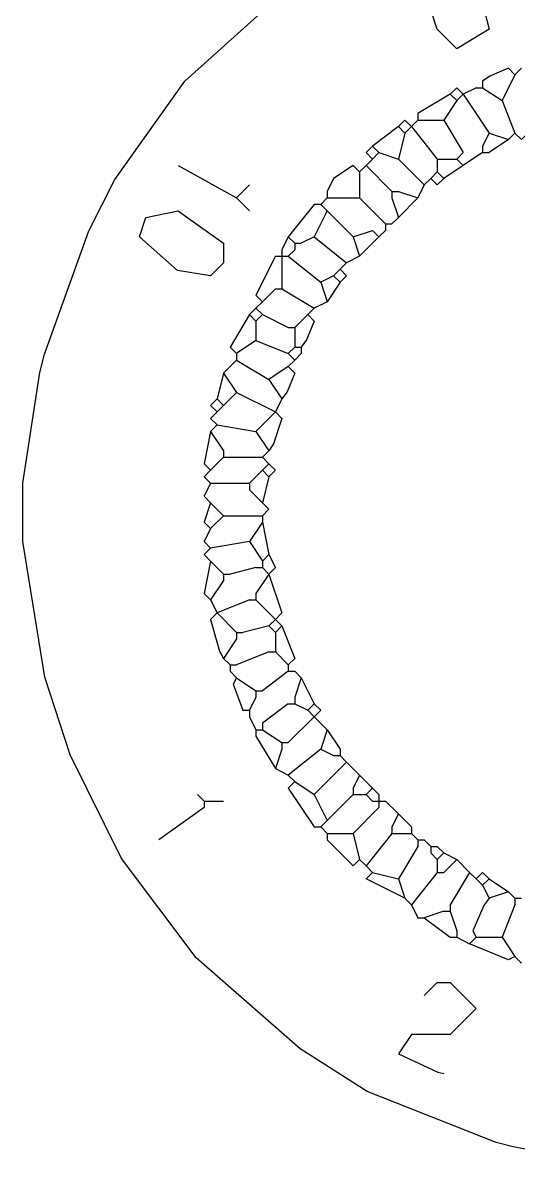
# Model space of a CAD drawing. Extents: x 49 to 882, y -9 to 1184.
# Drawn here: x 323.33 to 332.88, y 85.53 to 107.5 of the extents above; entities that cross this region are included whole.
import ezdxf

# ---------------------------------------------------------------- set-up
doc = ezdxf.new("R2010")
doc.units = 0
doc.layers.get('0').update_dxf_attribs({"linetype": 'CONTINUOUS'})
doc.layers.add('Hrdware', color=7, linetype='CONTINUOUS')

# ---------------------------------------------------------------- blocks, each defined once
blk = doc.blocks.new('*G23')
at = {"linetype": 'CONTINUOUS'}
for p, q in [((332.94297, 106.628392, -1), (332.818148, 106.503572, -1)), ((332.194038, 106.378752, -1), (332.194038, 106.253932, -1)), ((332.818148, 106.503572, -1), (332.568504, 106.004291, -1)), ((331.569929, 106.129111, -1), (330.945819, 105.754651, -1)), ((331.569929, 106.129111, -1), (331.694751, 106.004291, -1)), ((331.819573, 106.129111, -1), (331.694751, 106.004291, -1)), ((332.069217, 106.253932, -1), (331.819573, 106.129111, -1)), ((331.819573, 106.129111, -1), (332.31886, 105.38019, -1)), ((332.069217, 106.253932, -1), (332.194038, 106.253932, -1)), ((332.194038, 106.253932, -1), (332.568504, 106.004291, -1)), ((331.694751, 106.004291, -1), (331.445107, 105.62983, -1)), ((332.568504, 106.004291, -1), (332.818148, 105.38019, -1)), ((330.945819, 105.754651, -1), (330.945819, 105.62983, -1)), ((330.571353, 105.50501, -1), (330.072065, 105.130549, -1)), ((330.571353, 105.50501, -1), (330.696175, 105.38019, -1)), ((330.820997, 105.50501, -1), (330.696175, 105.38019, -1)), ((330.945819, 105.62983, -1), (330.820997, 105.50501, -1)), ((330.820997, 105.50501, -1), (331.320285, 104.880909, -1)), ((330.945819, 105.62983, -1), (331.070641, 105.62983, -1)), ((331.070641, 105.62983, -1), (331.445107, 105.62983, -1)), ((330.696175, 105.38019, -1), (330.571353, 104.880909, -1)), ((332.31886, 105.38019, -1), (332.194038, 105.130549, -1)), ((332.31886, 105.38019, -1), (332.693326, 105.255369, -1)), ((332.693326, 105.255369, -1), (332.31886, 105.005729, -1)), ((332.818148, 105.38019, -1), (332.693326, 105.255369, -1)), ((330.072065, 105.130549, -1), (330.196887, 105.005729, -1)), ((332.194038, 105.130549, -1), (332.194038, 105.005729, -1)), ((330.072065, 104.880909, -1), (329.947243, 104.756088, -1)), ((330.196887, 105.005729, -1), (330.072065, 104.880909, -1)), ((330.196887, 105.005729, -1), (330.571353, 104.880909, -1)), ((330.571353, 104.880909, -1), (331.070641, 104.381628, -1)), ((331.320285, 104.880909, -1), (331.445107, 104.880909, -1)), ((331.320285, 104.880909, -1), (331.320285, 104.756088, -1)), ((331.445107, 104.880909, -1), (331.694751, 104.880909, -1)), ((331.694751, 104.880909, -1), (331.819573, 104.756088, -1)), ((332.194038, 105.005729, -1), (331.819573, 104.756088, -1)), ((332.194038, 105.005729, -1), (332.31886, 105.005729, -1)), ((326.327406, 104.756088, -1), (327.450804, 104.131987, -1)), ((329.947243, 104.756088, -1), (329.822421, 104.631268, -1)), ((329.822421, 104.631268, -1), (329.822421, 104.256807, -1)), ((329.947243, 104.756088, -1), (330.446531, 104.256807, -1)), ((331.320285, 104.631268, -1), (331.195463, 104.506448, -1)), ((331.320285, 104.756088, -1), (331.320285, 104.631268, -1)), ((331.320285, 104.631268, -1), (331.445107, 104.506448, -1)), ((331.819573, 104.756088, -1), (331.445107, 104.506448, -1)), ((327.700448, 104.381628, -1), (327.450804, 104.131987, -1)), ((331.070641, 104.381628, -1), (330.945819, 104.131987, -1)), ((331.195463, 104.506448, -1), (331.070641, 104.381628, -1)), ((327.450804, 104.131987, -1), (327.700448, 103.882347, -1)), ((329.198311, 104.131987, -1), (329.073489, 104.007167, -1)), ((329.198311, 104.256807, -1), (329.198311, 104.131987, -1)), ((329.198311, 104.131987, -1), (329.323133, 104.131987, -1)), ((329.323133, 104.131987, -1), (329.697599, 104.131987, -1)), ((329.697599, 104.131987, -1), (329.822421, 104.131987, -1)), ((329.822421, 104.256807, -1), (329.822421, 104.131987, -1)), ((329.822421, 104.131987, -1), (330.321709, 103.632706, -1)), ((330.446531, 104.256807, -1), (330.571353, 104.256807, -1)), ((330.446531, 104.256807, -1), (330.446531, 104.131987, -1)), ((330.446531, 104.131987, -1), (330.571353, 103.757526, -1)), ((330.571353, 104.256807, -1), (330.945819, 104.131987, -1)), ((330.945819, 104.131987, -1), (330.571353, 103.757526, -1)), ((329.073489, 104.007167, -1), (329.198311, 103.882347, -1)), ((329.198311, 103.882347, -1), (328.948667, 103.383066, -1)), ((329.198311, 103.882347, -1), (329.697599, 103.383066, -1)), ((330.571353, 103.757526, -1), (330.446531, 103.632706, -1)), ((330.321709, 103.507886, -1), (330.196887, 103.383066, -1)), ((330.321709, 103.632706, -1), (330.446531, 103.632706, -1)), ((330.321709, 103.632706, -1), (330.321709, 103.507886, -1)), ((328.44938, 103.383066, -1), (328.324558, 103.133425, -1)), ((328.44938, 103.383066, -1), (328.574202, 103.258245, -1)), ((328.574202, 103.258245, -1), (328.699023, 103.258245, -1)), ((328.574202, 103.258245, -1), (328.574202, 103.133425, -1)), ((328.948667, 103.383066, -1), (328.699023, 103.258245, -1)), ((328.948667, 103.383066, -1), (329.572777, 102.883785, -1)), ((329.697599, 103.383066, -1), (329.822421, 103.008605, -1)), ((330.196887, 103.383066, -1), (329.822421, 103.008605, -1)), ((328.324558, 103.133425, -1), (328.324558, 103.008605, -1)), ((328.574202, 103.133425, -1), (328.44938, 103.008605, -1)), ((328.199736, 103.008605, -1), (328.324558, 103.008605, -1)), ((328.324558, 103.008605, -1), (328.44938, 103.008605, -1)), ((328.324558, 103.008605, -1), (328.324558, 102.883785, -1)), ((328.324558, 102.883785, -1), (328.324558, 102.509324, -1)), ((328.44938, 103.008605, -1), (329.073489, 102.509324, -1)), ((329.572777, 102.883785, -1), (329.447955, 102.758964, -1)), ((329.822421, 103.008605, -1), (329.572777, 102.883785, -1)), ((329.323133, 102.634144, -1), (329.073489, 102.509324, -1)), ((329.447955, 102.758964, -1), (329.323133, 102.634144, -1)), ((329.323133, 102.634144, -1), (329.447955, 102.509324, -1)), ((328.199736, 102.384503, -1), (327.950092, 102.134863, -1)), ((328.199736, 102.384503, -1), (328.324558, 102.384503, -1)), ((328.324558, 102.509324, -1), (328.324558, 102.384503, -1)), ((328.324558, 102.384503, -1), (328.948667, 102.010043, -1)), ((329.073489, 102.509324, -1), (329.198311, 102.134863, -1)), ((329.447955, 102.509324, -1), (329.198311, 102.134863, -1)), ((327.82527, 102.010043, -1), (327.700448, 101.885222, -1)), ((327.950092, 102.134863, -1), (327.82527, 102.010043, -1)), ((327.82527, 102.010043, -1), (327.950092, 101.885222, -1)), ((328.948667, 102.010043, -1), (328.823845, 101.885222, -1)), ((329.198311, 102.134863, -1), (328.948667, 102.010043, -1)), ((327.700448, 101.885222, -1), (327.82527, 101.760402, -1)), ((327.950092, 101.885222, -1), (327.82527, 101.760402, -1)), ((327.82527, 101.760402, -1), (327.82527, 101.385941, -1)), ((327.950092, 101.885222, -1), (328.44938, 101.635582, -1)), ((328.823845, 101.885222, -1), (328.574202, 101.635582, -1)), ((328.44938, 101.635582, -1), (328.574202, 101.635582, -1)), ((328.574202, 101.635582, -1), (328.574202, 101.510762, -1)), ((328.574202, 101.510762, -1), (328.574202, 101.385941, -1)), ((327.82527, 101.385941, -1), (327.450804, 101.136301, -1)), ((327.82527, 101.385941, -1), (328.44938, 101.136301, -1)), ((328.574202, 101.385941, -1), (328.574202, 101.261121, -1)), ((327.450804, 101.136301, -1), (327.450804, 101.011481, -1)), ((328.574202, 101.261121, -1), (328.44938, 101.136301, -1)), ((328.44938, 101.136301, -1), (328.574202, 101.011481, -1)), ((328.574202, 101.261121, -1), (328.699023, 101.261121, -1)), ((328.699023, 101.136301, -1), (328.574202, 101.011481, -1)), ((328.699023, 101.261121, -1), (328.699023, 101.136301, -1)), ((327.450804, 101.011481, -1), (327.20116, 100.76184, -1)), ((327.450804, 101.011481, -1), (328.074914, 100.63702, -1)), ((328.44938, 100.88666, -1), (328.074914, 100.63702, -1)), ((328.574202, 101.011481, -1), (328.44938, 100.88666, -1)), ((327.20116, 100.76184, -1), (327.076338, 100.262559, -1)), ((327.20116, 100.76184, -1), (327.450804, 100.387379, -1)), ((328.074914, 100.63702, -1), (328.324558, 100.262559, -1)), ((327.076338, 100.262559, -1), (327.20116, 100.137739, -1)), ((327.450804, 100.387379, -1), (327.20116, 100.137739, -1)), ((327.450804, 100.387379, -1), (328.199736, 100.012918, -1)), ((328.324558, 100.262559, -1), (328.199736, 100.012918, -1)), ((327.20116, 100.137739, -1), (327.076338, 100.012918, -1)), ((328.199736, 100.012918, -1), (327.82527, 99.638458, -1)), ((327.076338, 99.763278, -1), (326.951516, 99.638458, -1)), ((327.076338, 99.763278, -1), (327.82527, 99.638458, -1)), ((326.951516, 99.638458, -1), (327.20116, 99.263997, -1)), ((327.82527, 99.638458, -1), (328.074914, 99.263997, -1)), ((327.20116, 99.139177, -1), (326.951516, 98.889536, -1)), ((327.20116, 99.263997, -1), (327.20116, 99.139177, -1)), ((327.20116, 99.139177, -1), (327.325982, 99.139177, -1)), ((327.325982, 99.139177, -1), (327.950092, 99.139177, -1)), ((328.074914, 99.263997, -1), (327.950092, 99.139177, -1)), ((327.950092, 99.139177, -1), (328.074914, 99.014356, -1)), ((327.950092, 98.889536, -1), (327.700448, 98.639896, -1)), ((328.074914, 99.014356, -1), (327.950092, 98.889536, -1)), ((327.950092, 98.889536, -1), (328.074914, 98.764716, -1)), ((326.951516, 98.639896, -1), (327.575626, 98.639896, -1)), ((327.575626, 98.639896, -1), (327.700448, 98.639896, -1)), ((327.700448, 98.639896, -1), (327.700448, 98.515075, -1)), ((328.074914, 98.764716, -1), (327.950092, 98.265435, -1)), ((327.700448, 98.515075, -1), (327.950092, 98.265435, -1)), ((326.951516, 98.265435, -1), (327.20116, 98.015794, -1)), ((327.20116, 98.015794, -1), (326.951516, 97.766154, -1)), ((327.20116, 98.015794, -1), (327.82527, 98.015794, -1)), ((327.82527, 98.015794, -1), (327.950092, 98.015794, -1)), ((327.950092, 98.015794, -1), (327.950092, 97.890974, -1)), ((327.950092, 97.890974, -1), (327.700448, 97.516513, -1)), ((327.950092, 97.890974, -1), (328.074914, 97.266873, -1)), ((327.700448, 97.516513, -1), (326.951516, 97.391693, -1)), ((327.700448, 97.516513, -1), (327.950092, 97.142052, -1)), ((326.951516, 97.142052, -1), (327.20116, 96.892412, -1)), ((328.074914, 97.266873, -1), (327.950092, 97.142052, -1)), ((327.950092, 97.142052, -1), (327.950092, 97.017232, -1)), ((327.20116, 96.892412, -1), (327.325982, 96.892412, -1)), ((327.20116, 96.892412, -1), (327.20116, 96.767592, -1)), ((327.82527, 97.017232, -1), (327.325982, 96.892412, -1)), ((327.82527, 97.017232, -1), (327.950092, 97.017232, -1)), ((328.074914, 96.892412, -1), (327.82527, 96.517951, -1)), ((327.950092, 97.017232, -1), (328.074914, 96.892412, -1)), ((327.20116, 96.767592, -1), (326.951516, 96.393131, -1)), ((327.82527, 96.517951, -1), (327.82527, 96.393131, -1)), ((326.951516, 96.393131, -1), (327.076338, 96.14349, -1)), ((327.700448, 96.393131, -1), (327.076338, 96.14349, -1)), ((327.700448, 96.393131, -1), (327.82527, 96.393131, -1)), ((327.82527, 96.393131, -1), (328.199736, 96.01867, -1)), ((327.076338, 96.14349, -1), (327.450804, 95.76903, -1)), ((328.199736, 96.01867, -1), (328.074914, 95.89385, -1)), ((328.199736, 96.01867, -1), (328.324558, 95.89385, -1)), ((328.074914, 95.89385, -1), (327.575626, 95.76903, -1)), ((328.074914, 95.89385, -1), (328.199736, 95.76903, -1)), ((328.324558, 95.89385, -1), (328.199736, 95.76903, -1)), ((327.450804, 95.644209, -1), (327.20116, 95.269749, -1)), ((327.450804, 95.76903, -1), (327.575626, 95.76903, -1)), ((327.450804, 95.76903, -1), (327.450804, 95.644209, -1)), ((328.199736, 95.76903, -1), (328.199736, 95.519389, -1)), ((328.074914, 95.394569, -1), (327.450804, 95.144928, -1)), ((328.074914, 95.394569, -1), (328.199736, 95.394569, -1)), ((328.199736, 95.519389, -1), (328.199736, 95.394569, -1)), ((328.199736, 95.394569, -1), (328.44938, 95.144928, -1)), ((327.20116, 95.269749, -1), (327.325982, 95.144928, -1)), ((327.325982, 95.144928, -1), (327.450804, 95.144928, -1)), ((327.325982, 95.144928, -1), (327.325982, 95.020108, -1)), ((328.44938, 95.144928, -1), (328.44938, 95.020108, -1)), ((327.325982, 95.020108, -1), (327.450804, 94.895288, -1)), ((328.44938, 95.020108, -1), (327.950092, 94.645647, -1)), ((328.44938, 95.020108, -1), (328.574202, 95.020108, -1)), ((328.574202, 95.020108, -1), (328.699023, 94.895288, -1)), ((327.450804, 94.895288, -1), (327.82527, 94.645647, -1)), ((328.699023, 94.895288, -1), (328.574202, 94.520827, -1)), ((328.699023, 94.895288, -1), (328.948667, 94.396007, -1)), ((327.82527, 94.520827, -1), (327.700448, 94.271186, -1)), ((327.82527, 94.645647, -1), (327.950092, 94.645647, -1)), ((327.82527, 94.645647, -1), (327.82527, 94.520827, -1)), ((328.574202, 94.520827, -1), (328.574202, 94.396007, -1)), ((327.575626, 94.271186, -1), (327.700448, 94.271186, -1)), ((327.700448, 94.271186, -1), (327.700448, 94.146366, -1)), ((328.44938, 94.396007, -1), (327.950092, 94.021546, -1)), ((328.44938, 94.396007, -1), (328.574202, 94.396007, -1)), ((328.574202, 94.396007, -1), (328.823845, 94.271186, -1)), ((328.948667, 94.396007, -1), (328.823845, 94.271186, -1)), ((328.823845, 94.271186, -1), (328.948667, 94.146366, -1)), ((327.700448, 94.146366, -1), (327.82527, 93.896726, -1)), ((328.948667, 94.146366, -1), (328.44938, 93.647085, -1)), ((328.948667, 94.146366, -1), (329.198311, 93.896726, -1)), ((327.82527, 93.896726, -1), (327.950092, 93.896726, -1)), ((327.82527, 93.896726, -1), (327.82527, 93.771905, -1)), ((327.950092, 94.021546, -1), (327.950092, 93.896726, -1)), ((327.950092, 93.896726, -1), (328.324558, 93.647085, -1)), ((329.198311, 93.896726, -1), (329.073489, 93.522265, -1)), ((329.198311, 93.896726, -1), (329.447955, 93.522265, -1)), ((327.82527, 93.771905, -1), (328.199736, 93.147804, -1)), ((328.324558, 93.647085, -1), (328.44938, 93.647085, -1)), ((328.324558, 93.647085, -1), (328.324558, 93.522265, -1)), ((328.324558, 93.522265, -1), (328.199736, 93.147804, -1)), ((329.073489, 93.522265, -1), (328.44938, 93.022984, -1)), ((329.073489, 93.522265, -1), (329.323133, 93.397445, -1)), ((329.323133, 93.397445, -1), (329.447955, 93.397445, -1)), ((329.447955, 93.522265, -1), (329.447955, 93.397445, -1)), ((329.447955, 93.397445, -1), (329.572777, 93.272624, -1)), ((328.199736, 93.147804, -1), (328.44938, 93.022984, -1)), ((329.572777, 93.272624, -1), (328.948667, 92.648523, -1)), ((329.572777, 93.272624, -1), (329.822421, 93.022984, -1)), ((328.44938, 93.022984, -1), (328.574202, 92.898164, -1)), ((329.822421, 93.022984, -1), (329.697599, 92.773343, -1)), ((329.822421, 93.022984, -1), (330.072065, 92.773343, -1)), ((328.574202, 92.898164, -1), (328.948667, 92.648523, -1)), ((329.697599, 92.773343, -1), (329.697599, 92.648523, -1)), ((330.072065, 92.773343, -1), (329.947243, 92.648523, -1)), ((330.072065, 92.773343, -1), (330.196887, 92.648523, -1)), ((326.701872, 92.648523, -1), (326.826694, 92.523703, -1)), ((326.826694, 92.523703, -1), (326.951516, 92.523703, -1)), ((326.826694, 92.523703, -1), (326.826694, 92.398883, -1)), ((326.951516, 92.523703, -1), (327.20116, 92.523703, -1)), ((328.948667, 92.648523, -1), (329.198311, 92.149242, -1)), ((329.697599, 92.648523, -1), (329.198311, 92.149242, -1)), ((329.697599, 92.648523, -1), (329.822421, 92.648523, -1)), ((329.822421, 92.648523, -1), (329.947243, 92.648523, -1)), ((329.947243, 92.648523, -1), (330.072065, 92.523703, -1)), ((330.072065, 92.523703, -1), (330.196887, 92.523703, -1)), ((330.196887, 92.648523, -1), (330.196887, 92.523703, -1)), ((330.196887, 92.523703, -1), (330.321709, 92.523703, -1)), ((330.196887, 92.523703, -1), (330.196887, 92.398883, -1)), ((330.321709, 92.523703, -1), (330.571353, 92.274062, -1)), ((326.826694, 92.398883, -1), (325.95294, 91.774781, -1)), ((330.196887, 92.398883, -1), (329.697599, 91.899602, -1)), ((330.571353, 92.274062, -1), (330.446531, 92.024422, -1)), ((330.571353, 92.274062, -1), (330.820997, 92.024422, -1)), ((329.198311, 92.149242, -1), (329.073489, 92.024422, -1)), ((329.073489, 92.024422, -1), (329.198311, 91.899602, -1)), ((329.198311, 91.899602, -1), (329.323133, 91.899602, -1)), ((329.198311, 91.899602, -1), (329.198311, 91.774781, -1)), ((329.323133, 91.899602, -1), (329.697599, 91.899602, -1)), ((329.697599, 91.899602, -1), (329.822421, 91.40032, -1)), ((330.446531, 91.899602, -1), (329.947243, 91.2755, -1)), ((330.446531, 92.024422, -1), (330.446531, 91.899602, -1)), ((330.446531, 91.899602, -1), (330.571353, 91.899602, -1)), ((330.571353, 91.899602, -1), (330.696175, 91.899602, -1)), ((330.696175, 91.899602, -1), (330.820997, 91.899602, -1)), ((330.820997, 92.024422, -1), (330.820997, 91.899602, -1)), ((330.820997, 91.899602, -1), (330.945819, 91.774781, -1)), ((330.945819, 91.649961, -1), (330.571353, 91.02586, -1)), ((330.945819, 91.774781, -1), (331.070641, 91.774781, -1)), ((330.945819, 91.774781, -1), (330.945819, 91.649961, -1)), ((331.070641, 91.774781, -1), (331.195463, 91.649961, -1)), ((331.195463, 91.649961, -1), (331.320285, 91.649961, -1)), ((331.195463, 91.649961, -1), (331.195463, 91.525141, -1)), ((331.320285, 91.649961, -1), (331.445107, 91.525141, -1)), ((329.822421, 91.40032, -1), (329.947243, 91.2755, -1)), ((331.195463, 91.525141, -1), (331.320285, 91.40032, -1)), ((331.445107, 91.525141, -1), (331.320285, 91.40032, -1)), ((331.320285, 91.40032, -1), (331.320285, 91.2755, -1)), ((331.445107, 91.525141, -1), (331.694751, 91.40032, -1)), ((331.694751, 91.40032, -1), (331.445107, 91.15068, -1)), ((331.694751, 91.40032, -1), (331.944395, 91.15068, -1)), ((329.947243, 91.2755, -1), (330.072065, 91.15068, -1)), ((331.320285, 91.2755, -1), (331.320285, 91.15068, -1)), ((330.072065, 91.15068, -1), (330.571353, 91.02586, -1)), ((330.571353, 91.02586, -1), (330.696175, 90.651399, -1)), ((331.320285, 91.15068, -1), (330.820997, 90.526579, -1)), ((331.320285, 91.15068, -1), (331.445107, 91.15068, -1)), ((331.944395, 91.15068, -1), (331.569929, 90.526579, -1)), ((331.944395, 91.15068, -1), (332.069217, 91.02586, -1)), ((332.069217, 91.02586, -1), (332.194038, 90.901039, -1)), ((332.31886, 91.02586, -1), (332.194038, 90.901039, -1)), ((332.31886, 91.02586, -1), (332.693326, 90.776219, -1)), ((332.194038, 90.901039, -1), (332.31886, 90.651399, -1)), ((332.693326, 90.776219, -1), (332.31886, 90.651399, -1)), ((332.693326, 90.776219, -1), (332.818148, 90.651399, -1)), ((330.696175, 90.651399, -1), (330.820997, 90.526579, -1)), ((331.569929, 90.526579, -1), (331.569929, 90.401758, -1)), ((332.818148, 90.526579, -1), (332.568504, 89.902477, -1)), ((332.818148, 90.651399, -1), (332.94297, 90.651399, -1)), ((332.818148, 90.651399, -1), (332.818148, 90.526579, -1)), ((331.445107, 90.401758, -1), (331.070641, 90.276938, -1)), ((331.445107, 90.401758, -1), (331.569929, 90.401758, -1)), ((331.569929, 90.401758, -1), (331.694751, 90.027298, -1)), ((331.070641, 90.276938, -1), (331.569929, 89.902477, -1)), ((331.569929, 89.902477, -1), (331.694751, 89.902477, -1)), ((331.694751, 90.027298, -1), (331.694751, 89.902477, -1)), ((331.694751, 89.902477, -1), (331.944395, 89.777657, -1)), ((332.069217, 89.902477, -1), (331.944395, 89.777657, -1)), ((332.069217, 89.902477, -1), (332.568504, 89.902477, -1)), ((332.568504, 89.902477, -1), (332.818148, 89.528017, -1)), ((332.818148, 89.528017, -1), (332.94297, 89.403196, -1))]:
    blk.add_line(p, q, dxfattribs=at)
for points in [[(337.561383, 85.533768, -1), (334.318259, 85.593807, -1), (332.807164, 85.864167, -1), (332.454667, 85.952291, -1), (329.966466, 86.935625, -1), (328.679801, 87.751699, -1), (326.671166, 89.502428, -1), (325.232842, 91.419543, -1), (324.242879, 93.409927, -1), (323.754201, 94.904899, -1), (323.331679, 97.516513, -1), (323.331679, 98.639896, -1), (323.662083, 100.772824, -1), (323.750207, 101.125317, -1), (324.604863, 103.495404, -1), (325.10802, 104.487226, -1), (326.452228, 106.378752, -1), (328.430157, 108.155069, -1)], [(331.195463, 107.751775, -1), (331.557446, 108.026379, -1), (331.819573, 108.126235, -1), (332.194038, 107.876595, -1), (332.31886, 107.377314, -1), (331.694751, 107.002853, -1), (331.320285, 107.377314, -1), (331.195463, 107.751775, -1)], [(332.818148, 106.503572, -1), (332.693326, 106.628392, -1), (332.331343, 106.478608, -1), (332.194038, 106.378752, -1)], [(331.569929, 106.129111, -1), (331.694751, 106.253932, -1), (331.819573, 106.129111, -1)], [(330.571353, 105.50501, -1), (330.696175, 105.62983, -1), (330.820997, 105.50501, -1)], [(331.445107, 105.62983, -1), (331.819573, 105.005729, -1), (331.694751, 104.880909, -1)], [(333.067792, 105.38019, -1), (332.94297, 105.255369, -1), (332.818148, 105.38019, -1)], [(330.072065, 105.130549, -1), (329.947243, 105.005729, -1), (330.072065, 104.880909, -1)], [(329.822421, 104.631268, -1), (329.697599, 104.756088, -1), (329.323133, 104.506448, -1), (329.198311, 104.256807, -1)], [(331.445107, 104.506448, -1), (331.320285, 104.381628, -1), (331.195463, 104.506448, -1)], [(329.073489, 104.007167, -1), (328.948667, 104.007167, -1), (328.44938, 103.383066, -1)], [(326.951516, 102.634144, -1), (326.314924, 102.734, -1), (325.578474, 103.383066, -1), (325.703296, 103.757526, -1), (326.327406, 103.882347, -1), (326.46471, 103.78249, -1), (327.20116, 103.258245, -1), (327.20116, 102.883785, -1), (326.951516, 102.634144, -1)], [(329.697599, 103.383066, -1), (330.072065, 103.507886, -1), (330.196887, 103.383066, -1)], [(328.199736, 103.008605, -1), (327.82527, 102.259683, -1), (327.950092, 102.134863, -1)], [(329.447955, 102.758964, -1), (329.572777, 102.634144, -1), (329.447955, 102.509324, -1)], [(327.700448, 101.885222, -1), (327.325982, 101.261121, -1), (327.450804, 101.136301, -1)], [(328.823845, 101.885222, -1), (328.948667, 101.760402, -1), (328.798881, 101.398423, -1), (328.699023, 101.261121, -1)], [(328.44938, 100.88666, -1), (328.574202, 100.76184, -1), (328.424415, 100.399861, -1), (328.324558, 100.262559, -1)], [(327.076338, 100.262559, -1), (326.951516, 100.137739, -1), (327.076338, 100.012918, -1)], [(327.076338, 100.012918, -1), (326.951516, 99.888098, -1), (327.076338, 99.763278, -1)], [(328.199736, 100.012918, -1), (328.324558, 99.888098, -1), (328.162289, 99.401299, -1), (328.074914, 99.263997, -1)], [(326.951516, 99.638458, -1), (326.826694, 99.014356, -1), (326.951516, 98.889536, -1)], [(326.951516, 98.889536, -1), (326.826694, 98.764716, -1), (326.951516, 98.639896, -1)], [(328.074914, 99.014356, -1), (328.199736, 98.889536, -1), (328.074914, 98.764716, -1)], [(326.951516, 98.639896, -1), (326.826694, 98.390255, -1), (326.951516, 98.265435, -1)], [(326.951516, 98.265435, -1), (326.826694, 97.890974, -1), (326.951516, 97.766154, -1)], [(327.950092, 98.265435, -1), (328.074914, 98.140615, -1), (327.950092, 98.015794, -1)], [(326.951516, 97.766154, -1), (326.826694, 97.516513, -1), (326.951516, 97.391693, -1)], [(326.951516, 97.391693, -1), (326.826694, 97.266873, -1), (326.951516, 97.142052, -1)], [(326.951516, 97.142052, -1), (326.826694, 96.517951, -1), (326.951516, 96.393131, -1)], [(328.074914, 97.266873, -1), (328.199736, 97.017232, -1), (328.074914, 96.892412, -1)], [(328.074914, 96.892412, -1), (328.324558, 96.14349, -1), (328.199736, 96.01867, -1)], [(327.076338, 96.14349, -1), (326.951516, 96.01867, -1), (327.1204, 95.405553, -1), (327.20116, 95.269749, -1)], [(328.324558, 95.89385, -1), (328.574202, 95.269749, -1), (328.44938, 95.144928, -1)], [(327.450804, 94.895288, -1), (327.388393, 94.770468, -1), (327.575626, 94.271186, -1)], [(328.948667, 94.396007, -1), (329.073489, 94.271186, -1), (328.948667, 94.146366, -1)], [(328.574202, 92.898164, -1), (328.44938, 92.773343, -1), (328.948667, 92.024422, -1), (329.073489, 92.024422, -1)], [(329.822421, 91.40032, -1), (329.697599, 91.2755, -1), (329.198311, 91.774781, -1)], [(330.696175, 90.651399, -1), (329.947243, 91.02586, -1), (330.072065, 91.15068, -1)], [(332.069217, 91.02586, -1), (332.194038, 91.15068, -1), (332.31886, 91.02586, -1)], [(330.820997, 90.526579, -1), (330.945819, 90.276938, -1), (331.070641, 90.276938, -1)], [(332.31886, 90.651399, -1), (332.219003, 90.514097, -1), (332.006806, 90.027298, -1), (332.069217, 89.902477, -1)], [(332.818148, 89.528017, -1), (332.693326, 89.465606, -1), (331.944395, 89.777657, -1)], [(331.070641, 88.779095, -1), (331.320285, 89.028735, -1), (331.569929, 89.028735, -1), (332.069217, 88.529454, -1), (331.569929, 88.030173, -1), (330.820997, 88.030173, -1), (330.571353, 87.655713, -1), (331.332767, 87.306216, -1), (331.445107, 87.281252, -1)]]:
    blk.add_polyline3d(points, dxfattribs=at)

msp = doc.modelspace()

# ---------------------------------------------------------------- block references
at = {"layer": 'Hrdware', "color": 7, "linetype": 'CONTINUOUS'}
msp.add_blockref('*G23', (0, 0), dxfattribs=at)

doc.saveas('drawing.dxf')
